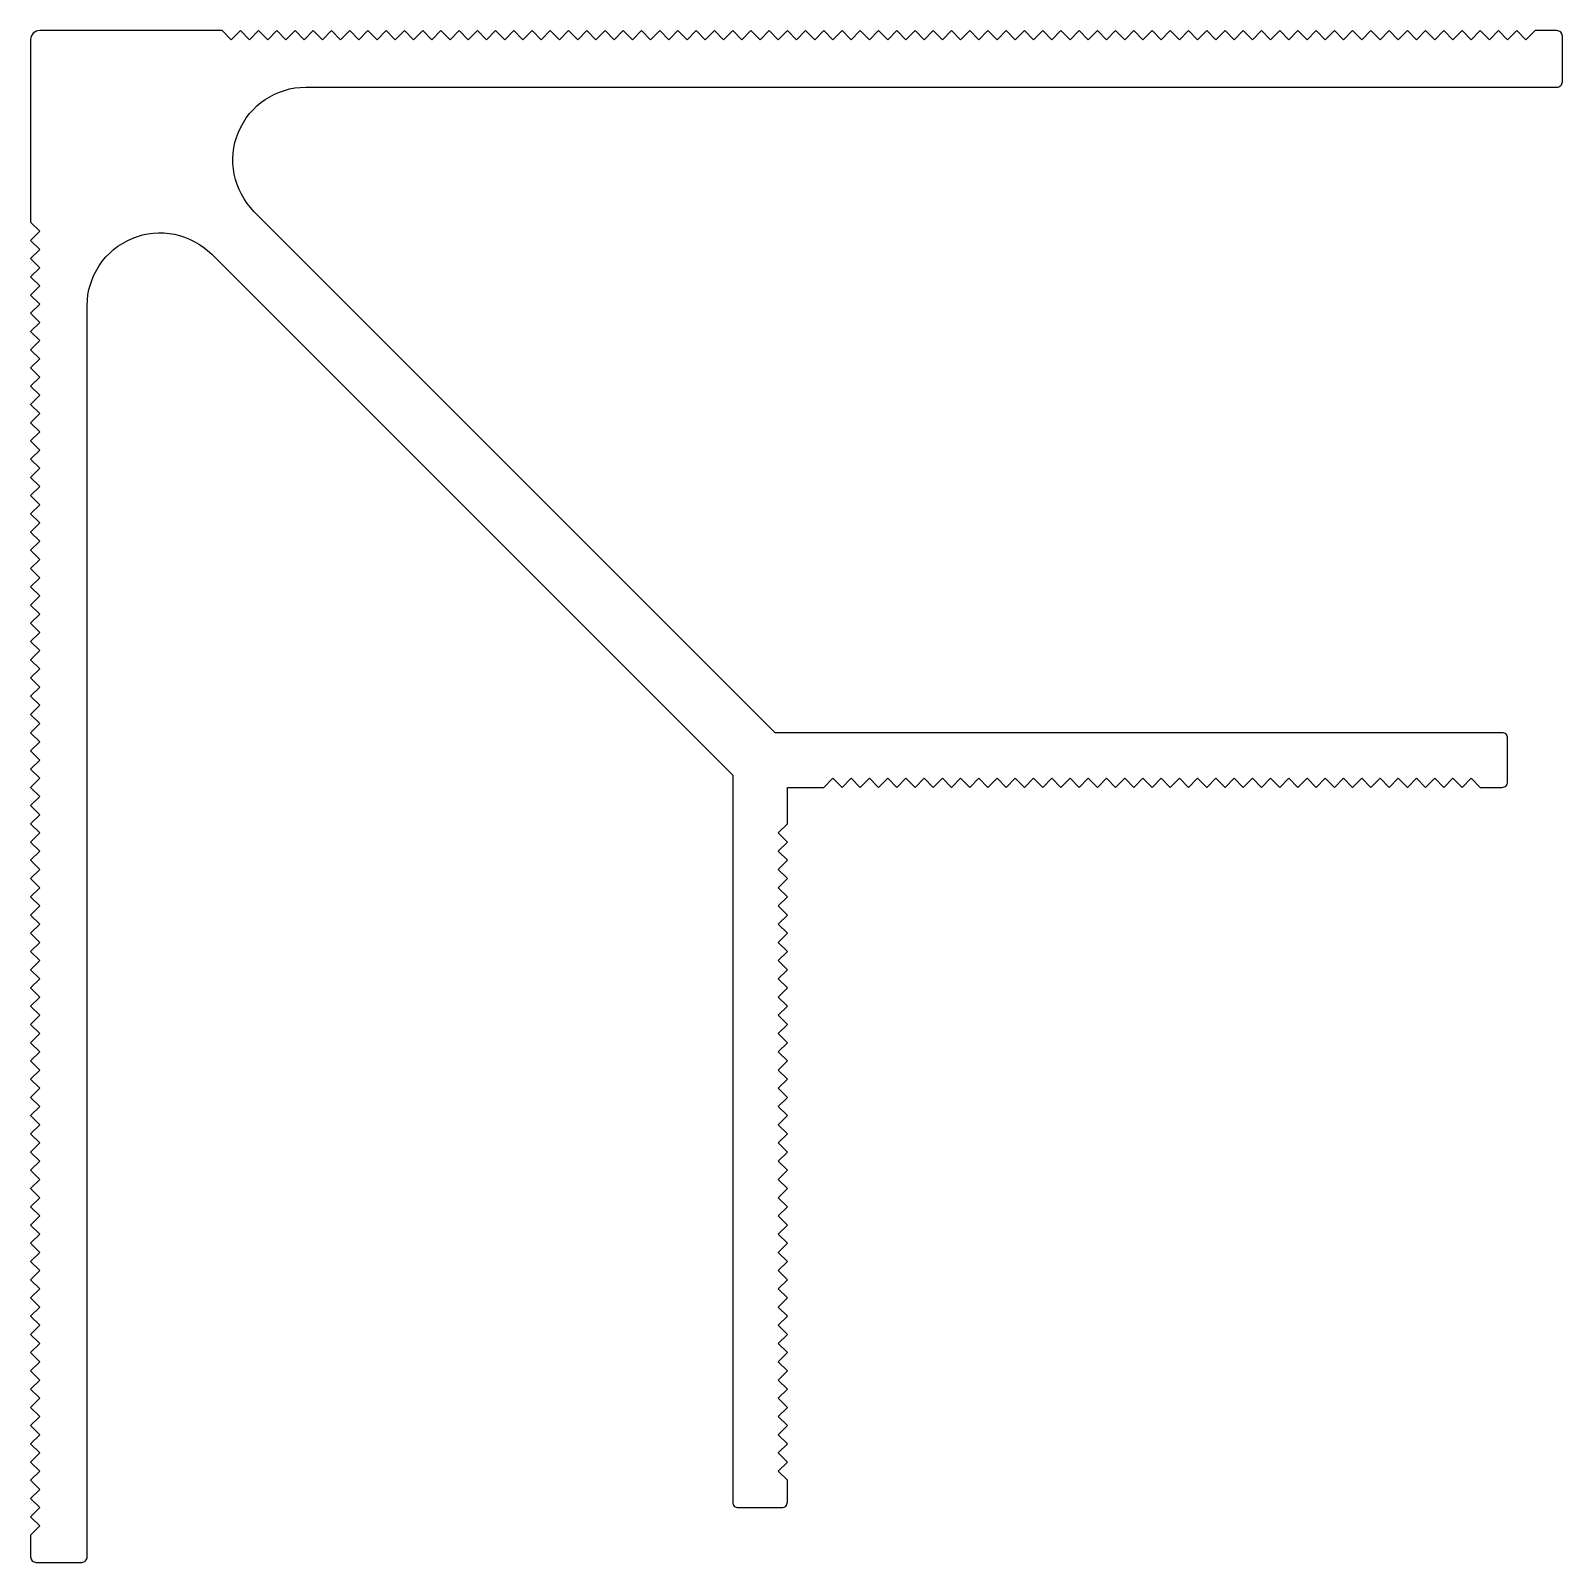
# Model space of a CAD drawing. Extents: x 224.4 to 308.4, y 135.2 to 219.2.
import ezdxf

# ---------------------------------------------------------------- set-up
doc = ezdxf.new("R2010")
doc.units = 0
doc.layers.get('0').update_dxf_attribs({"linetype": 'CONTINUOUS'})

msp = doc.modelspace()

# ---------------------------------------------------------------- linework, layer by layer
msp.add_lwpolyline([(224.947, 194.213), (224.447, 193.713), (224.947, 193.213), (224.447, 192.713), (224.947, 192.213), (224.447, 191.713), (224.947, 191.213), (224.447, 190.713), (224.947, 190.213), (224.447, 189.713), (224.947, 189.213), (224.447, 188.713), (224.947, 188.213), (224.447, 187.713), (224.947, 187.213), (224.447, 186.713), (224.947, 186.213), (224.447, 185.713), (224.947, 185.213), (224.447, 184.713), (224.947, 184.213), (224.447, 183.713), (224.947, 183.213), (224.447, 182.713), (224.947, 182.213), (224.447, 181.713), (224.947, 181.213), (224.447, 180.713), (224.947, 180.213), (224.447, 179.713), (224.947, 179.213), (224.447, 178.713), (224.947, 178.213), (224.447, 177.713), (224.947, 177.213), (224.447, 176.713), (224.947, 176.213), (224.447, 175.713), (224.947, 175.213), (224.447, 174.713), (224.947, 174.213), (224.447, 173.713), (224.947, 173.213), (224.447, 172.713), (224.947, 172.213), (224.447, 171.713), (224.947, 171.213), (224.447, 170.713), (224.947, 170.213), (224.447, 169.713), (224.947, 169.213), (224.447, 168.713), (224.947, 168.213), (224.447, 167.713), (224.947, 168.213), (224.447, 167.713), (224.947, 167.213), (224.447, 166.713), (224.947, 166.213), (224.447, 165.713), (224.947, 165.213), (224.447, 164.713), (224.947, 164.213), (224.447, 163.713), (224.947, 163.213), (224.447, 162.713), (224.947, 162.213), (224.447, 161.713), (224.947, 161.213), (224.447, 160.713), (224.947, 160.213), (224.447, 159.713), (224.947, 159.213), (224.447, 158.713), (224.947, 158.213), (224.447, 157.713), (224.947, 157.213), (224.447, 156.713), (224.947, 156.213), (224.447, 155.713), (224.947, 155.213), (224.447, 154.713), (224.947, 154.213), (224.447, 153.713), (224.947, 153.213), (224.447, 152.713), (224.947, 152.213), (224.447, 151.713), (224.947, 151.213), (224.447, 150.713), (224.947, 150.213), (224.447, 149.713), (224.947, 149.213), (224.447, 148.713), (224.947, 148.213), (224.447, 147.713), (224.947, 147.213), (224.447, 146.713), (224.947, 146.213), (224.447, 145.713), (224.947, 145.213), (224.447, 144.713), (224.947, 144.213), (224.447, 143.713), (224.947, 143.213), (224.447, 142.713), (224.947, 142.213), (224.447, 141.713), (224.947, 141.213), (224.447, 140.713), (224.947, 140.213), (224.447, 139.713), (224.947, 139.213), (224.447, 138.713), (224.947, 138.213), (224.447, 137.713), (224.947, 137.213), (224.447, 136.713), (224.447, 135.513, 0.414214), (224.747, 135.213), (227.247, 135.213, 0.414214), (227.547, 135.513), (227.547, 204.123, -0.668179), (234.376, 206.951), (262.947, 178.38), (262.947, 138.513, 0.414214), (263.247, 138.213), (265.647, 138.213, 0.414214), (265.947, 138.513), (265.947, 139.713), (265.447, 140.213), (265.947, 140.713), (265.447, 141.213), (265.947, 141.713), (265.447, 142.213), (265.947, 142.713), (265.447, 143.213), (265.947, 143.713), (265.447, 144.213), (265.947, 144.713), (265.447, 145.213), (265.947, 145.713), (265.447, 146.213), (265.947, 146.713), (265.447, 147.213), (265.947, 147.713), (265.447, 148.213), (265.947, 148.713), (265.447, 149.213), (265.947, 149.713), (265.447, 150.213), (265.947, 150.713), (265.447, 151.213), (265.947, 151.713), (265.447, 152.213), (265.947, 152.713), (265.447, 153.213), (265.947, 153.713), (265.447, 154.213), (265.947, 154.713), (265.447, 155.213), (265.947, 155.713), (265.447, 156.213), (265.947, 156.713), (265.447, 157.213), (265.947, 157.713), (265.447, 158.213), (265.947, 158.713), (265.447, 159.213), (265.947, 159.713), (265.447, 160.213), (265.947, 160.713), (265.447, 161.213), (265.947, 161.713), (265.447, 162.213), (265.947, 162.713), (265.447, 163.213), (265.947, 163.713), (265.447, 164.213), (265.947, 164.713), (265.447, 165.213), (265.947, 165.713), (265.447, 166.213), (265.947, 166.713), (265.447, 167.213), (265.947, 167.713), (265.447, 168.213), (265.947, 168.713), (265.447, 169.213), (265.947, 169.713), (265.447, 170.213), (265.947, 170.713), (265.447, 171.213), (265.947, 171.713), (265.447, 172.213), (265.947, 172.713), (265.447, 173.213), (265.947, 173.713), (265.447, 174.213), (265.947, 174.713), (265.447, 175.213), (265.947, 175.713), (265.947, 177.713), (267.947, 177.713), (268.447, 178.213), (268.947, 177.713), (269.447, 178.213), (269.947, 177.713), (270.447, 178.213), (270.947, 177.713), (271.447, 178.213), (271.947, 177.713), (272.447, 178.213), (272.947, 177.713), (273.447, 178.213), (273.947, 177.713), (274.447, 178.213), (274.947, 177.713), (275.447, 178.213), (275.947, 177.713), (276.447, 178.213), (276.947, 177.713), (277.447, 178.213), (277.947, 177.713), (278.447, 178.213), (278.947, 177.713), (279.447, 178.213), (279.947, 177.713), (280.447, 178.213), (280.947, 177.713), (281.447, 178.213), (281.947, 177.713), (282.447, 178.213), (282.947, 177.713), (283.447, 178.213), (283.947, 177.713), (284.447, 178.213), (284.947, 177.713), (285.447, 178.213), (285.947, 177.713), (286.447, 178.213), (286.947, 177.713), (287.447, 178.213), (287.947, 177.713), (288.447, 178.213), (288.947, 177.713), (289.447, 178.213), (289.947, 177.713), (290.447, 178.213), (290.947, 177.713), (291.447, 178.213), (291.947, 177.713), (292.447, 178.213), (292.947, 177.713), (293.447, 178.213), (293.947, 177.713), (294.447, 178.213), (294.947, 177.713), (295.447, 178.213), (295.947, 177.713), (296.447, 178.213), (296.947, 177.713), (297.447, 178.213), (297.947, 177.713), (298.447, 178.213), (298.947, 177.713), (299.447, 178.213), (299.947, 177.713), (300.447, 178.213), (300.947, 177.713), (301.447, 178.213), (301.947, 177.713), (302.447, 178.213), (302.947, 177.713), (303.447, 178.213), (303.947, 177.713), (305.147, 177.713, 0.414214), (305.447, 178.013), (305.447, 180.413, 0.414214), (305.147, 180.713), (265.281, 180.713), (236.709, 209.285, -0.668179), (239.537, 216.113), (308.147, 216.113, 0.414214), (308.447, 216.413), (308.447, 218.913, 0.414214), (308.147, 219.213), (306.947, 219.213), (306.447, 218.713), (305.947, 219.213), (305.447, 218.713), (304.947, 219.213), (304.447, 218.713), (303.947, 219.213), (303.447, 218.713), (302.947, 219.213), (302.447, 218.713), (301.947, 219.213), (301.447, 218.713), (300.947, 219.213), (300.447, 218.713), (299.947, 219.213), (299.447, 218.713), (298.947, 219.213), (298.447, 218.713), (297.947, 219.213), (297.447, 218.713), (296.947, 219.213), (296.447, 218.713), (295.947, 219.213), (295.447, 218.713), (294.947, 219.213), (294.447, 218.713), (293.947, 219.213), (293.447, 218.713), (292.947, 219.213), (292.447, 218.713), (291.947, 219.213), (291.447, 218.713), (290.947, 219.213), (290.447, 218.713), (289.947, 219.213), (289.447, 218.713), (288.947, 219.213), (288.447, 218.713), (287.947, 219.213), (287.447, 218.713), (286.947, 219.213), (286.447, 218.713), (285.947, 219.213), (285.447, 218.713), (284.947, 219.213), (284.447, 218.713), (283.947, 219.213), (283.447, 218.713), (282.947, 219.213), (282.447, 218.713), (281.947, 219.213), (281.447, 218.713), (280.947, 219.213), (280.447, 218.713), (279.947, 219.213), (279.447, 218.713), (278.947, 219.213), (278.447, 218.713), (277.947, 219.213), (277.447, 218.713), (276.947, 219.213), (276.447, 218.713), (275.947, 219.213), (275.447, 218.713), (274.947, 219.213), (274.447, 218.713), (273.947, 219.213), (273.447, 218.713), (272.947, 219.213), (272.447, 218.713), (271.947, 219.213), (271.447, 218.713), (270.947, 219.213), (270.447, 218.713), (269.947, 219.213), (269.447, 218.713), (268.947, 219.213), (268.447, 218.713), (267.947, 219.213), (267.447, 218.713), (266.947, 219.213), (266.447, 218.713), (265.947, 219.213), (265.447, 218.713), (264.947, 219.213), (264.447, 218.713), (263.947, 219.213), (263.447, 218.713), (262.947, 219.213), (262.447, 218.713), (261.947, 219.213), (261.447, 218.713), (260.947, 219.213), (260.447, 218.713), (259.947, 219.213), (259.447, 218.713), (258.947, 219.213), (258.447, 218.713), (257.947, 219.213), (257.447, 218.713), (256.947, 219.213), (256.447, 218.713), (255.947, 219.213), (255.447, 218.713), (254.947, 219.213), (254.447, 218.713), (253.947, 219.213), (253.447, 218.713), (252.947, 219.213), (252.447, 218.713), (251.947, 219.213), (251.447, 218.713), (250.947, 219.213), (250.447, 218.713), (249.947, 219.213), (249.447, 218.713), (248.947, 219.213), (248.447, 218.713), (247.947, 219.213), (247.447, 218.713), (246.947, 219.213), (246.447, 218.713), (245.947, 219.213), (245.447, 218.713), (244.947, 219.213), (244.447, 218.713), (243.947, 219.213), (243.447, 218.713), (242.947, 219.213), (242.447, 218.713), (241.947, 219.213), (241.447, 218.713), (240.947, 219.213), (240.447, 218.713), (239.947, 219.213), (239.447, 218.713), (238.947, 219.213), (238.447, 218.713), (237.947, 219.213), (237.447, 218.713), (236.947, 219.213), (236.447, 218.713), (235.947, 219.213), (235.447, 218.713), (234.947, 219.213), (224.947, 219.213, 0.414214), (224.447, 218.713), (224.447, 208.713), (224.947, 208.213), (224.447, 207.713), (224.947, 207.213), (224.447, 206.713), (224.947, 206.213), (224.447, 205.713), (224.947, 205.213), (224.447, 204.713), (224.947, 204.213), (224.447, 203.713), (224.947, 203.213), (224.447, 202.713), (224.947, 202.213), (224.447, 201.713), (224.947, 201.213), (224.447, 200.713), (224.947, 200.213), (224.447, 199.713), (224.947, 199.213), (224.447, 198.713), (224.947, 198.213), (224.447, 197.713), (224.947, 197.213), (224.447, 196.713), (224.947, 196.213), (224.447, 195.713), (224.947, 195.213), (224.447, 194.713)], format="xyb", close=True)

doc.saveas('drawing.dxf')
